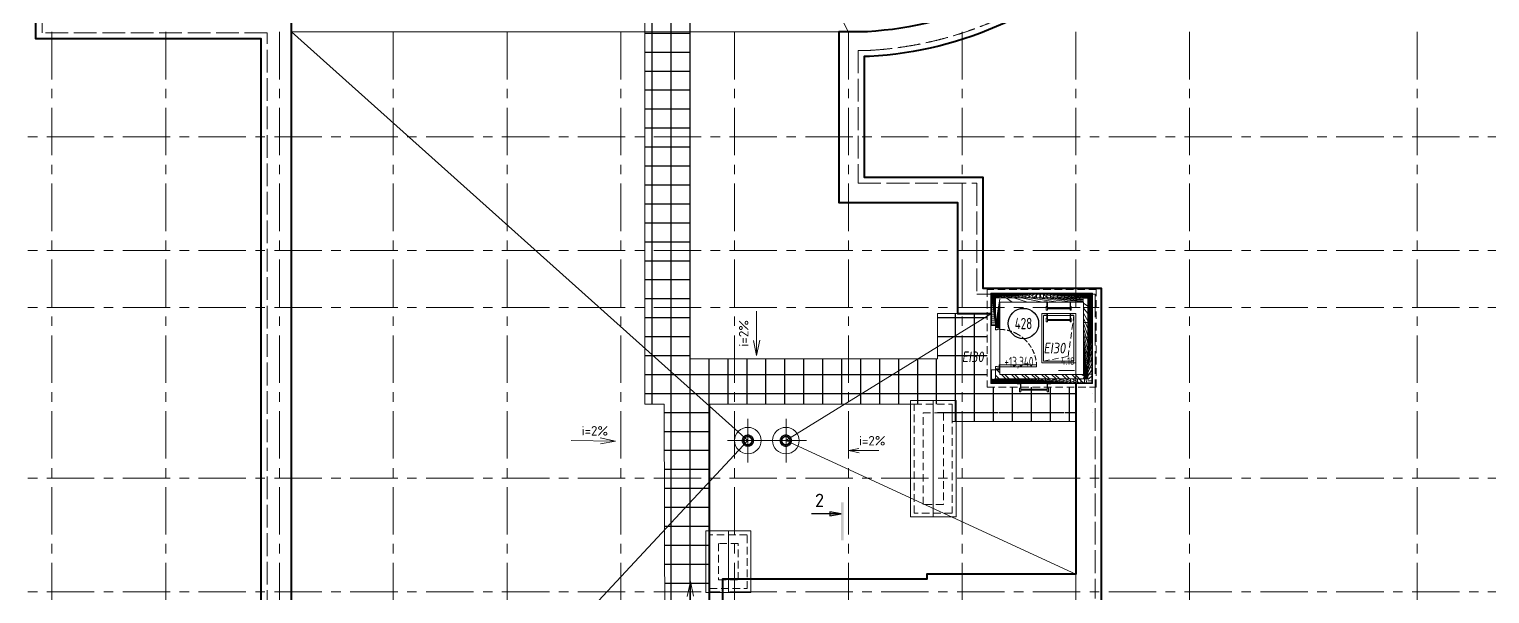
# Model space of a CAD drawing. Header units: millimetres. Extents: x -265044 to 366616, y 0 to 292181.
# Drawn here: x 187980 to 226495, y 91550 to 106435 of the extents above; entities that cross this region are included whole.
import ezdxf
from ezdxf import colors
from ezdxf.entities.mleader import LeaderData, LeaderLine
from ezdxf.enums import TextEntityAlignment as Align
from ezdxf.math import Vec2, Vec3

# ---------------------------------------------------------------- set-up
doc = ezdxf.new("R2010")
doc.units = ezdxf.units.MM
doc.header["$MEASUREMENT"] = 0
for name, pattern in [('ACAD_ISO02W100', [15, 12, -3]), ('CENTER', [2, 1.25, -0.25, 0.25, -0.25]), ('DASHED', [19.049999999999997, 12.7, -6.35]), ('HIDDEN', [6, 4, -2]), ('HIDDEN2', [4.762499999999999, 3.175, -1.5875]), ('ГОСТ 2.303 4', [7, 5, -2, 0])]:
    doc.linetypes.add(name, pattern=pattern)
doc.layers.get('0').update_dxf_attribs({"color": 250, "lineweight": 9})
doc.layers.get('Defpoints').update_dxf_attribs({"color": 6})
for name, color, linetype, lineweight in [('!!!_АР_отделка', 92, 'Continuous', 13), ('!!!_АР_перегородки блоки', 7, 'Continuous', 5), ('АР_Двери', 5, 'Continuous', 18), ('АР_Двери фасада', 1, 'Continuous', 15), ('АР_Маркер экспликации', 239, 'Continuous', 13), ('АР_Навесной фасад', 5, 'Continuous', 5), ('АР_Номер помещения', 1, 'Continuous', 25), ('АР_Оси', 193, 'Continuous', 9), ('АР_Отметки', 250, 'Continuous', 15), ('АР_Помещения_площадь', 19, 'Continuous', 9), ('АР_Разрезы', 175, 'Continuous', 9), ('АР_стены', 250, 'Continuous', 30), ('АР_тонкая линия', 250, 'Continuous', 0), ('перекр 0.3', 181, 'Continuous', 30), ('Подвал', 250, 'Continuous', 30), ('пунктир', 251, 'Continuous', 13), ('РАЗМЕРЫ ВНУТРЕННИЕ', 137, 'Continuous', 5), ('Специальное оборудование', 7, 'Continuous', 9)]:
    doc.layers.add(name, color=color, linetype=linetype, lineweight=lineweight)
doc.layers.add('АР_Кровля дорожки', color=6, linetype='Continuous')
doc.layers.add('Тонкая', color=7, linetype='Continuous')
doc.layers.add('АР_ПБ_Двери', color=7, linetype='Continuous', lineweight=15, true_color=0xdb0000)
doc.layers.get('Тонкая').off()
doc.styles.add('ISOCPEUR', font='isocpeur.ttf', dxfattribs={"width": 0.7})
doc.styles.add('METRO-STYLE', font='isocpeur.ttf', dxfattribs={"width": 0.9, "oblique": 15})
doc.styles.get("Standard").update_dxf_attribs({"font": 'isocpeur.ttf'})
doc.styles.add('Архитект', font='isocpeur.ttf', dxfattribs={"width": 0.8, "oblique": 8})
pattern_1 = [(315, (-935982539.0701916, 8363482173.182459), (132.5825214724777, 132.5825214724777), []), (315, (-935982539.0701916, 8363482084.794111), (132.5825214724777, 132.5825214724777), [])]
pattern_2 = [(315, (0, 0), (132.5825214724777, 132.5825214724777), []), (315, (-1.623667602716984e-14, -88.38834750000001), (132.5825214724777, 132.5825214724777), [])]
pattern_3 = [(315, (-935982539.0701916, 8363482173.182459), (53.03300858899107, 53.03300858899106), []), (44.99999999999999, (-935982539.0701916, 8363482173.182459), (-53.03300858899105, 53.03300858899107), [])]
pattern_4 = [(315, (-935983049.0701916, 8363482173.182459), (53.03300858899107, 53.03300858899106), []), (44.99999999999999, (-935983049.0701916, 8363482173.182459), (-53.03300858899105, 53.03300858899107), [])]
pattern_5 = [(90, (675908.4347509111, 142332.1885270583), (-500.0000000000001, 0), []), (180, (675908.4347509111, 142332.1885270583), (-2.842170943040401e-14, -500), [])]

# ---------------------------------------------------------------- blocks, each defined once
blk = doc.blocks.new('A$C60573c2e')
at = {"layer": 'АР_Разрезы', "ltscale": 100}
h = blk.add_hatch(color=8, dxfattribs=at)
h.dxf.hatch_style = 1
h.paths.add_polyline_path([(20809.51469834521, -37642.26813281304), (20879.51469834521, -37642.26813281304), (20879.51469834521, -36642.26813281304), (20809.51469834521, -36642.26813281304)])
h.paths.add_polyline_path([(20509.06456565682, -36992.54615576169), (20809.51469834521, -36942.26813281304), (20509.06456565682, -36942.26813281304)])
h.paths.add_polyline_path([(20509.06456565682, -36942.26813281304), (20809.51469834521, -36942.26813281304), (20509.06456565682, -36891.99010986439)])
at = {"layer": 'АР_Разрезы', "color": 8, "lineweight": 25, "ltscale": 100}
for p, q in [((20809.51469834521, -36942.26813281304), (20509.06456565682, -36891.99010986439)), ((20509.06456565682, -36891.99010986439), (20509.06456565682, -36992.54615576169)), ((20509.06456565682, -36992.54615576169), (20809.51469834521, -36942.26813281304))]:
    blk.add_line(p, q, dxfattribs=at)
at = {"layer": 'АР_Разрезы', "color": 8, "lineweight": 25, "ltscale": 100, "elevation": -1.5e-10}
blk.add_lwpolyline([(20809.51469834521, -36942.26813281304), (20025.76469834521, -36942.26813281304)], dxfattribs=at)
at = {"layer": 'АР_Разрезы', "color": 8, "lineweight": 25, "ltscale": 100, "insert": (20359.51469834521, -36412.6741586139), "char_height": 350, "width": 583.3333333333333, "attachment_point": 3, "style": 'METRO-STYLE'}
blk.add_mtext('{\\Q0;\\W1;2}', dxfattribs=at)
blk = doc.blocks.new('_DotSmall')
at = {"color": 8, "linetype": 'ByBlock', "const_width": 0.5}
blk.add_lwpolyline([(-0.0625, 0, 1), (0.0625, 0, 1)], format="xyb", close=True, dxfattribs=at)
blk = doc.blocks.new('дверь металл1_преобразован_в_статический_25')
at = {"color": 8}
for points in [[(0, 0), (20, -2.906988696383495e-15), (20.00000000000001, 69.99999999999727), (1.017446043734183e-14, 69.99999999999727)], [(60, -8.720966089150483e-15), (20, -2.906988696383495e-15), (20.00000000000001, 69.99999999999727), (70, 69.99999999999727), (70.00000000000003, 39.99999999999999), (60.00000000000001, 39.99999999999089)], [(59.99999999999358, -779.9999999999909), (60, 9.086226051640133e-12), (99.9999999999909, 9.080412074247366e-12), (99.99999999998815, -779.9999999999909)], [(840, -2.877703828499986e-12), (880, -2.883517805892753e-12), (880, 69.99999999999442), (830, 69.9999999999944), (830, 39.99999999999712), (840, 39.99999999998802)], [(900, -2.886424794589137e-12), (880, -2.883517805892753e-12), (880, 69.99999999999442), (900, 69.99999999999439)]]:
    blk.add_lwpolyline(points, close=True, dxfattribs=at)
at = {"color": 8, "linetype": 'ГОСТ 2.303 4', "ltscale": 20}
for centre, start, end in [((59.99999999996495, 1.432045261082039e-11), 330.0000000000001, 1.057255354117103e-12), ((59.99999999998931, 4.447217112182948e-11), 270.0000000000007, 315), ((59.99999999996845, 4.042872454068628e-11), 314.9999999999994, 329.9999999999988)]:
    blk.add_arc(centre, 780.0000000000351, start, end, dxfattribs=at)
blk = doc.blocks.new('LADDER_12760 - LADDER_12760-5164013-3_1 этаж')
at = {"layer": 'Специальное оборудование', "color": 8}
for p, q in [((25.00000000001089, 95.00000000009393), (-50.00000000000482, 95.00000000009395)), ((-50.00000000000482, 95.00000000009395), (-50.00000000000483, 88.00000000009472)), ((-50.00000000000484, 88.00000000009472), (17.99999999999474, 88.00000000009472)), ((-2.099747042905164e-11, 1.904017958923043e-13), (24.99999999995375, 1.904017958923043e-13)), ((-2.099747042905164e-11, -76.19999999999982), (-2.099747042905164e-11, 1.861177878481613e-13)), ((17.99999999999475, 88.00000000009472), (17.99999999999473, 1.184385922670117e-13)), ((25.00000000001073, 5.075939668586216e-14), (25.00000000001089, 95.00000000009393)), ((24.99999999995375, 1.861177878481613e-13), (24.99999999995375, -76.19999999999982)), ((575.0000000000002, 95.00000000009253), (575.0000000000007, -3.383959779057477e-13)), ((650.000000000001, 95.00000000009253), (575.0000000000002, 95.00000000009253)), ((574.9999999998712, 1.904017958923096e-13), (599.9999999998744, 1.904017958923096e-13)), ((574.9999999998712, -76.19999999999982), (574.9999999998712, 1.861177878481613e-13)), ((582.0000000000011, -4.39914771277472e-13), (582.0000000000011, 88.00000000009248)), ((582.0000000000011, 88.00000000009248), (650.000000000001, 88.00000000009248)), ((599.9999999998744, 1.861177878481613e-13), (599.9999999998744, -76.19999999999982)), ((650.000000000001, 88.00000000009248), (650.000000000001, 95.00000000009253)), ((24.99999999995375, -76.19999999999982), (-2.099747042905164e-11, -76.19999999999982)), ((24.9999999999913, -25.39999999999994), (575.0000000000036, -25.39999999999994)), ((575.0000000000036, -45.39999999999994), (24.99999999999127, -45.39999999999994)), ((599.9999999998744, -76.19999999999982), (574.9999999998712, -76.19999999999982))]:
    blk.add_line(p, q, dxfattribs=at)
blk = doc.blocks.new('A$C9b338701')
at = {"layer": 'Специальное оборудование', "color": 8}
for p, q in [((-95.28750000015134, 208.6161000001157), (-95.28750000015134, 217.5096000001067)), ((-95.28750000015134, 217.5096000001067), (-1.164153218269348e-10, 217.5096000001067)), ((-8.893500000122003, 208.6161000001157), (-95.28750000015134, 208.6161000001157)), ((0, 96.81209999999555), (-31.76249999995343, 96.81209999999555)), ((-31.76249999995343, 96.81209999999555), (-31.76249999995343, 0)), ((-31.76249999995343, 0), (0, 0)), ((-8.893500000122003, 96.81209999999555), (-8.893500000122003, 208.6161000001157)), ((-1.164153218269348e-10, 217.5096000001067), (-1.164153218269348e-10, 96.81209999999555)), ((0, 0), (0, 96.81209999999555)), ((598.7749999998487, 64.54140000000189), (-1.164153218269348e-10, 64.54140000000189)), ((-1.164153218269348e-10, 39.13139999999839), (598.7749999998487, 39.13139999999839)), ((598.7749999998487, 217.5096000001213), (694.0624999998836, 217.5096000001213)), ((598.7749999998487, 96.81209999999555), (598.7749999998487, 217.5096000001213)), ((630.5374999998603, 96.81209999999555), (598.7749999999069, 96.81209999999555)), ((598.7749999999069, 96.81209999999555), (598.7749999999069, 0)), ((598.7749999999069, 0), (630.5374999998603, 0)), ((694.0624999998836, 208.6161000001157), (607.6684999998542, 208.6161000001157)), ((607.6684999998542, 208.6161000001157), (607.6684999998542, 96.81209999999555)), ((630.5374999998603, 0), (630.5374999998603, 96.81209999999555)), ((694.0624999998836, 217.5096000001213), (694.0624999998836, 208.6161000001157))]:
    blk.add_line(p, q, dxfattribs=at)
blk = doc.blocks.new('*U1250')
at = {"layer": 'АР_Номер помещения', "color": 8}
blk.add_circle((-17087.57310949767, 1722.620463973196), 400, dxfattribs=at)
at = {"layer": 'АР_Помещения_площадь', "color": 8}
blk.add_line((-15745.66964569496, 486.8601316737368), (-16168.01800207645, 486.8601316737368), dxfattribs=at)
at = {"color": 8, "style": 'ISOCPEUR', "width": 0.7, "flags": 1}
blk.add_attdef('КАТЕГОРИЯ', (-499.1655280450395, -2092.186355050572), '', height=250, dxfattribs=at)
at = {"layer": 'АР_Номер помещения', "color": 8, "style": 'ISOCPEUR', "width": 0.7}
blk.add_attdef('НОМЕР_ПОМЕЩЕНИЯ', text='', height=300, dxfattribs=at).set_placement((-17087.57310950058, 1722.620463973196), align=Align.MIDDLE_CENTER)
at = {"layer": 'АР_Помещения_площадь', "color": 8, "lineweight": 30, "width": 0.7, "flags": 104}
blk.add_attdef('ИМЯ_ПОМЕЩЕНИЯ', text='', height=100, dxfattribs=at).set_placement((157.6277002443094, 1217.141369806137), align=Align.MIDDLE_CENTER)
at = {"layer": 'АР_Помещения_площадь', "color": 8, "style": 'ISOCPEUR', "width": 0.7}
blk.add_attdef('ПЛОЩАДЬ_ПОМЕЩЕНИЯ', text='', height=200, dxfattribs=at).set_placement((-15740.78348772177, 733.3656616410863), align=Align.MIDDLE_RIGHT)
blk = doc.blocks.new('A$C6f2de472')
at = {"layer": 'АР_тонкая линия', "color": 8, "ltscale": 100}
for p, q in [((54.57592772785574, -68.52589298801445), (54.57592772785574, -734.3112859727285)), ((54.57592772785574, -734.3112859727285), (9.624901639340763, -509.7124210055539)), ((9.624901639340763, -509.7124210055539), (54.57592772785574, -734.3112859727285)), ((54.57592772785574, -734.3112859727285), (103.6099336369945, -505.6287240333957))]:
    blk.add_line(p, q, dxfattribs=at)
blk = doc.blocks.new('A$C357e6c43')
at = {"layer": 'перекр 0.3', "color": 8, "lineweight": 18, "flags": 128}
for points in [[(-152.1267350446433, 9.122306980396388), (-132.0912406070856, 9.122306980396388), (-112.0431549438508, 9.122306980396388)], [(-108.0011237286963, 31.18721417125198), (-127.0242874496616, 37.36821474885801), (-146.0454781263834, 43.54857424553484)], [(-141.9117846505251, 55.55902606487507), (-122.858092879178, 49.36810632242123), (-103.7927820661571, 43.17341132444562)], [(-93.29816158139147, 62.70835749691469), (-109.4818746130913, 74.46651327551808), (-125.663533924846, 86.22317693920922)], [(-118.0473051376175, 96.38772613642504), (-101.8421314286534, 84.61397826319444), (-85.62792629515752, 72.83366867597215)], [(-69.83589882659726, 88.08991025932482), (-81.5961547140032, 104.2765138427203), (-93.35443870560266, 120.4604033445939)], [(-83.00003154249862, 127.815315060172), (-71.22933750459924, 111.6143445950293), (-59.4529897297034, 95.40559242846211)], [(-39.92075285292231, 105.0867191707948), (-46.10509601328522, 124.1201703034458), (-52.28803434339352, 143.1492978134775)], [(-40.18753608129919, 147.0058568347304), (-34.00116822589189, 127.9661743314646), (-27.81237822596449, 108.9190372333978)], [(-6.349999999860302, 112.2344089592807), (-6.349999999860302, 132.254069753486), (-6.349999999860302, 152.267650865193)], [(6.350000000093132, 152.267650865193), (6.350000000093132, 132.254069753486), (6.350000000093132, 112.2344089592807)], [(27.81237822608091, 108.9190372333978), (34.00116822612472, 127.9661743314646), (40.1875360814156, 147.0058568347304)], [(52.28803434362635, 143.1492978135066), (46.10509601340163, 124.1201703034458), (39.92075285315514, 105.0867191707948)], [(59.45298972981982, 95.40559242849122), (71.22933750471566, 111.6143445950584), (83.00003154261503, 127.8153150602011)], [(93.35443870583549, 120.4604033445939), (81.59615471411962, 104.2765138427203), (69.83589882683009, 88.08991025932482)], [(85.62792629539035, 72.83366867597215), (101.8421314288862, 84.61397826322354), (118.0473051376175, 96.38772613642504)], [(125.6635339250788, 86.22317693920922), (109.4818746133242, 74.46651327554719), (93.29816158150788, 62.70835749691469)], [(103.7927820662735, 43.17341132444562), (122.8580928794108, 49.36810632242123), (141.9117846507579, 55.55902606487507)], [(146.0454781264998, 43.54857424553484), (127.0242874498945, 37.36821474885801), (108.0011237288127, 31.18721417125198)], [(112.0431549439672, 9.122306980396388), (132.0912406072021, 9.122306980396388), (152.1267350447597, 9.122306980396388)], [(-112.3569542444311, -3.57769301958615), (-132.3584398309467, -3.57769301958615), (-152.3579998314381, -3.57769301958615)], [(-147.4658216370735, -38.46545786672505), (-128.4121298657265, -32.27453812430031), (-109.3468190525891, -26.0798431263247)], [(-105.7061290580314, -38.25048148701899), (-124.7292927789968, -44.43148206462502), (-143.7504834557185, -50.61184156130184)], [(-128.1487984606065, -82.48421335688909), (-111.9436247516423, -70.71046548365848), (-95.7294196181465, -58.93015589643619)], [(-88.46990949613973, -69.3538763744873), (-104.6536225278396, -81.1120321531198), (-120.8352818395942, -92.86869581678184)], [(-95.91116798995063, -118.4348253462231), (-84.14047395205125, -102.2338548810803), (-72.36412617715541, -86.0251027145132)], [(-62.1980036169989, -93.63916595358751), (-73.95825950428843, -109.825769536983), (-85.71654349588789, -126.0096590388566)], [(-53.89547499618493, -142.5518774865195), (-47.70910714077763, -123.5121949832537), (-41.52031714073382, -104.465057885187)], [(-29.47185625392012, -108.48177147971), (-35.65619941428304, -127.515222612361), (-41.83913774439134, -146.5443501224217)], [(-6.349999999860302, -152.2676508651639), (-6.349999999860302, -132.254069753486), (-6.349999999860302, -112.2344089592516)], [(6.350000000093132, -112.2344089592516), (6.350000000093132, -132.254069753486), (6.350000000093132, -152.2676508651639)], [(41.83913774450775, -146.5443501224217), (35.65619941439945, -127.5152226123901), (29.47185625415295, -108.48177147971)], [(41.52031714096665, -104.465057885187), (47.70910714101046, -123.5121949832828), (53.89547499618493, -142.5518774865195)], [(85.71654349612072, -126.0096590388857), (73.95825950452127, -109.8257695370121), (62.19800361711532, -93.63916595361661)], [(72.36412617727183, -86.0251027145423), (84.14047395216767, -102.2338548811094), (95.91116799006704, -118.4348253462522)], [(120.8352818398271, -92.86869581681094), (104.6536225280724, -81.1120321531198), (88.46990949625615, -69.3538763745164)], [(95.72941961837932, -58.93015589643619), (111.9436247518752, -70.71046548368759), (128.1487984606065, -82.48421335688909)], [(143.7504834558349, -50.61184156130184), (124.7292927792296, -44.43148206465412), (105.7061290581478, -38.25048148701899)], [(109.3468190527055, -26.0798431263247), (128.4121298658429, -32.27453812430031), (147.4658216371899, -38.46545786675415)], [(152.3579998316709, -3.57769301958615), (132.3584398310632, -3.57769301958615), (112.3569542445475, -3.57769301958615)]]:
    blk.add_lwpolyline(points, dxfattribs=at)
at = {"layer": 'перекр 0.3', "color": 8, "lineweight": 18}
for radius, start, end in [(350.0000000000003, 0, 180), (350.0000000000003, 180, 0), (152.4, 163.3962075116569, 176.5683575503826), (152.3999999999999, 145.5442994122952, 158.6194600016077), (152.3999999999999, 127.7749788797527, 140.7677499956926), (112.4139006281505, 175.3453706254388, 180), (112.4139006281506, 180, 181.8238076443281), (112.4139006281506, 157.4147534876763, 163.8930014675736), (101.6, 0, 180), (101.6, 180, 0), (112.4139006281506, 139.6160726119874, 146.093825764659), (152.3999999999999, 110.0656934129666, 122.9986742833611), (112.4139006281506, 121.929527454025, 128.4066691217365), (152.3999999999999, 92.38801546105358, 105.2895868486009), (112.4139006281506, 104.3243310584388, 110.8009781642061), (112.4139006281505, 86.76177088388584, 93.23822911611414), (152.4, 74.7104131513991, 87.6119845389464), (112.4139006281505, 69.19902183579393, 75.67566894156126), (152.4000000000001, 57.00132571663893, 69.93430658703339), (112.4139006281505, 51.59333087826353, 58.07047254597494), (112.4139006281504, 33.90617423534096, 40.38392738801258), (152.4000000000001, 39.23225000430735, 52.22502112024731), (112.4139006281505, 16.10699853242636, 22.58524651232374), (112.4139006281506, 0, 4.654629374561144), (112.4139006281505, 358.1761923556719, 0), (152.4000000000001, 21.38053999839231, 34.45570058770478), (152.4, 3.431642449617404, 16.60379248834308), (152.4, 181.3451807311476, 194.6194600015075), (152.4000000000001, 199.396207509929, 212.7677499926932), (152.4000000000001, 217.5442994125053, 230.9986742800163), (112.4139006281505, 193.4147534860805, 199.8930014676895), (112.4139006281505, 211.6160726099912, 218.0938257673393), (152.4, 235.7749788794526, 249.2895868508693), (112.4139006281504, 229.9295274487667, 236.4066691244509), (152.4, 254.0656934141651, 267.6119845389464), (112.4139006281505, 248.3243310609251, 254.8009781660473), (112.4139006281505, 266.7617708838858, 273.2382291161142), (152.3999999999999, 272.3880154610536, 285.9343065858349), (112.4139006281506, 285.1990218339527, 291.675668939075), (152.3999999999999, 290.7104131491307, 304.2250211205474), (112.4139006281506, 303.593330875549, 310.0704725512333), (112.4139006281506, 321.9061742326607, 328.3839273900087), (152.3999999999999, 309.0013257199837, 322.4557005874947), (112.4139006281506, 340.1069985323104, 346.5852465139195), (152.3999999999999, 327.2322500073068, 340.6037924884981), (152.4, 345.3805399984926, 358.6548192688523)]:
    blk.add_arc((0, 0), radius, start, end, dxfattribs=at)
blk = doc.blocks.new('A$C8cebf7a6')
at = {"layer": 'АР_тонкая линия', "color": 8, "ltscale": 500}
for p in [(25453.13294426596, 25918.89753324992), (26453.13294426596, 25918.89753324992), (-4351.558847826207, 22763.73323232881), (-5359.200940612471, 22754.91619303013), (-1000.618846716243, 0.5771066296729259), (0, 0)]:
    blk.add_blockref('A$C357e6c43', p, dxfattribs=at)
blk = doc.blocks.new('A$C8068bb3d')
at = {"layer": 'АР_Оси', "color": 8, "linetype": 'CENTER', "ltscale": 1000}
for p, q in [((0, -576.2685187675525), (0, 576.2685187675525)), ((537.0023309569806, 0), (-537.0023309569806, 0))]:
    blk.add_line(p, q, dxfattribs=at)

msp = doc.modelspace()

# ---------------------------------------------------------------- hatches: boundary and pattern name
at = {"layer": '!!!_АР_отделка'}
h = msp.add_hatch(dxfattribs=at)
h.set_pattern_fill('ANSI37', color=8, scale=600, angle=270)
h.set_pattern_definition(pattern_3)
h.paths.add_polyline_path([(213359.221939284, 99455.68245835633), (215899.2976915423, 99455.68245835633), (215899.2976915423, 99355.68245835633), (213359.221939284, 99355.68245835633)])
h = msp.add_hatch(dxfattribs=at)
h.set_pattern_fill('ANSI37', color=8, scale=600, angle=270)
h.set_pattern_definition(pattern_3)
h.paths.add_polyline_path([(215999.2976915423, 97115.68245835633), (215999.2976915423, 99455.68245835633), (215899.2976915423, 99455.68245835633), (215899.2976915423, 97115.68245835633)])
h = msp.add_hatch(dxfattribs=at)
h.set_pattern_fill('ANSI37', color=8, scale=600, angle=270)
h.set_pattern_definition(pattern_4)
h.paths.add_polyline_path([(213459.297689635, 99355.67944283814), (213459.297689635, 98622.68245835633), (213359.297689635, 98622.68245835633), (213359.297689635, 99355.67944283814)])
h = msp.add_hatch(dxfattribs=at)
h.set_pattern_fill('ANSI37', color=8, scale=600, angle=270)
h.set_pattern_definition(pattern_4)
h.paths.add_polyline_path([(213459.297689635, 97215.68547387452), (213459.6037314582, 97455.68245835639), (213359.6037314582, 97455.68245835639), (213359.297689635, 97215.68547387452)])
h = msp.add_hatch(dxfattribs=at)
h.set_pattern_fill('ANSI32', color=8, scale=500, angle=270, style=0)
h.set_pattern_definition(pattern_2)
h.paths.add_polyline_path([(213459.297689635, 97215.68547387452), (213579.297689635, 97215.68547387452), (213579.297689635, 97455.68245835639), (213459.297689635, 97455.68245835639)])
h = msp.add_hatch(dxfattribs=at)
h.set_pattern_fill('ANSI37', color=8, scale=600, angle=270)
h.set_pattern_definition(pattern_3)
h.paths.add_polyline_path([(213359.221939284, 97115.68245835633), (215899.2976915423, 97115.68245835633), (215899.2976915423, 97215.68245835633), (213359.221939284, 97215.68245835633)])
h = msp.add_hatch(dxfattribs=at)
h.set_pattern_fill('ANSI32', color=8, scale=500, angle=270, style=0)
h.set_pattern_definition(pattern_2)
h.paths.add_polyline_path([(215779.2976915423, 97335.68245835633), (213577.8281367981, 97335.68245835633), (213577.8281367981, 97215.68245835633), (215779.2976915423, 97215.68245835633)])
at = {"layer": '!!!_АР_перегородки блоки', "lineweight": 5}
h = msp.add_hatch(dxfattribs=at)
h.set_pattern_fill('ANSI32', color=8, scale=500, angle=270, style=0)
h.set_pattern_definition([(315, (-935983049.0701916, 8363482173.182459), (132.5825214724777, 132.5825214724777), []), (315, (-935983049.0701916, 8363482084.794111), (132.5825214724777, 132.5825214724777), [])])
h.paths.add_polyline_path([(213459.2976972644, 98622.68245835633), (213459.2976972644, 99355.68245835633), (213579.2976972644, 99355.68245835633), (213579.2976972644, 98622.68245835633)])
h = msp.add_hatch(dxfattribs=at)
h.set_pattern_fill('ANSI32', color=8, scale=500, angle=270, style=0)
h.set_pattern_definition(pattern_1)
h.paths.add_polyline_path([(213577.0557873222, 99235.68245835633), (213577.0557873222, 99355.68245835633), (215779.2976915423, 99355.68245835633), (215779.2976915423, 99235.68245835633)])
h = msp.add_hatch(dxfattribs=at)
h.set_pattern_fill('ANSI32', color=8, scale=500, angle=270, style=0)
h.set_pattern_definition(pattern_1)
edge = h.paths.add_edge_path()
edge.add_line((215899.2976915423, 99355.68245835633), (215899.2976915423, 97215.68245931))
edge.add_line((215779.2976915423, 99355.68245835633), (215899.2976915423, 99355.68245835633))
edge.add_line((215779.2976915423, 97215.68245835633), (215779.2976915423, 99355.68245740265))
edge.add_line((215899.2976915423, 97215.68245835633), (215779.2976915423, 97215.68245835633))
at = {"layer": 'АР_Кровля дорожки', "ltscale": 120}
h = msp.add_hatch(dxfattribs=at)
h.set_pattern_fill('ANSI37', color=8, scale=4000, angle=45, double=1)
h.set_pattern_definition(pattern_5)
h.paths.add_polyline_path([(205410.7447275128, 96549.99259815384), (204213.0622691606, 96550.30607443851), (204213.0622691606, 119169.2513038156), (205410.7447275129, 119168.9378275309)])
h = msp.add_hatch(dxfattribs=at)
h.set_pattern_fill('ANSI37', color=8, scale=4000, angle=45, double=1)
h.set_pattern_definition(pattern_5)
h.paths.add_polyline_path([(215579.4615973417, 96095.7308863998), (215579.1337285225, 96995.5726055617), (215296.4616452067, 96995.5726055617), (215296.4616452067, 96095.7308863998), (216017.7835625715, 96095.7308863998), (216019.4380886166, 97095.73088830715), (216019.2976915423, 99235.68245835253), (215296.3212481324, 99235.68245835253), (215296.4616452067, 99235.68245835253), (216019.1337571327, 99235.68245835253), (216019.4616259519, 96095.7308863998)])
h.paths.add_polyline_path([(215296.4616452067, 96995.5726055617), (213555.383509143, 96995.5726055617), (213555.7113780815, 96095.7308863998), (211926.9451464174, 96095.7308863998), (211926.6916035191, 98948), (215296.5359712469, 98948), (215296.321271527, 98948), (213239.0529783253, 98948), (213239.1393225972, 96995.5726055617), (213547.6051190376, 96995.5726055617), (213529.0679225886, 96095.7308863998), (215263.2447275129, 96095.7308863998)])
h = msp.add_hatch(dxfattribs=at)
h.set_pattern_fill('ANSI37', color=8, scale=4000, angle=45, double=1)
h.set_pattern_definition(pattern_5)
h.paths.add_polyline_path([(205410.5879893706, 96548.88392770203), (205410.9014656552, 97746.56638605433), (211950.3763513117, 97746.56638605427), (211950.062875027, 96548.88392770203)])
h = msp.add_hatch(dxfattribs=at)
h.set_pattern_fill('ANSI37', color=8, scale=4000, angle=45, double=1)
h.set_pattern_definition(pattern_5)
h.paths.add_polyline_path([(205927.2869379875, 90482.28520070449), (204737.6853805769, 90482.53522795664), (204726.8100920831, 96549.28890600712), (205924.4946929991, 96548.47894939689)])

# ---------------------------------------------------------------- linework, layer by layer
at = {"layer": '!!!_АР_отделка', "color": 8}
for points in [[(213339.221939284, 97455.68245835639), (213339.221939284, 97095.87013573975), (216019.2976915423, 97095.68245835633), (216019.2976915423, 99475.68245835633), (213339.221939284, 99475.4947809729), (213339.221939284, 98622.68245835633), (213459.2976972644, 98622.68245835633)], [(213359.221939284, 97455.68245835639), (213359.221939284, 97115.68245835633), (215999.2976915423, 97115.68245835633), (215999.2976915423, 99455.68245835633), (213359.221939284, 99455.68245835633), (213359.221939284, 98622.68245835633)], [(213459.2976972644, 98622.68245835633), (213459.2976972644, 99355.68245835633), (215899.2976915423, 99355.68245835633), (215899.2976915423, 97215.68245835633), (213459.297689635, 97215.68547387452), (213459.297689635, 97455.68245835639)], [(213459.297689635, 97455.68245835639), (213579.297689635, 97455.68245835639), (213579.297689635, 97335.68245835633), (215779.2976915423, 97335.68245835633), (215779.2976915423, 99235.68245835633), (213579.2976972644, 99235.68245835633), (213579.2976972644, 98622.68245835633), (213459.2976972644, 98622.68245835633)], [(213459.297689635, 97455.68245835639), (213339.221939284, 97455.68245835639)]]:
    msp.add_lwpolyline(points, dxfattribs=at)
at = {"layer": 'АР_Двери', "color": 8, "ltscale": 75}
for points in [[(215579.2976629321, 97635.68245835633), (215579.2976629321, 98935.68245835633), (214679.2976629321, 98935.68245835633), (214679.2976629321, 97635.68245835633)], [(215529.2976629321, 97685.68245835633), (215529.2976629321, 98885.68245835633), (214729.2976629321, 98885.68245835633), (214729.2976629321, 97685.68245835633)], [(215529.2976629321, 97685.68245835633), (215529.2976629321, 98885.68245835633), (214729.2976629321, 98885.68245835633), (214729.2976629321, 97685.68245835633)]]:
    msp.add_lwpolyline(points, close=True, dxfattribs=at)
at = {"layer": 'АР_Двери фасада', "color": 8, "linetype": 'HIDDEN2', "lineweight": 15, "ltscale": 50}
msp.add_lwpolyline([(214729.2976629321, 97685.68245835633), (215375.745084006, 97808.68136353821), (215529.2976629321, 98885.68245835633)], dxfattribs=at)
at = {"layer": 'АР_Навесной фасад', "color": 8, "lineweight": 40, "ltscale": 100}
for points in [[(194099.1764935597, 81885.68245834493), (194099.1764935597, 106180.6824583525), (188159.2976629319, 106180.6824583522), (188159.297662931, 119020.6824583525), (191669.0748086269, 119020.6824583527), (191669.0748086269, 119160.6824583526, -0.2153268967085074), (194267.9607677733, 124915.6227419945, -0.1503938414941028), (200019.2976629318, 127510.9053126575), (200159.2976629318, 127510.9053126575), (200159.2976629318, 131020.6824583526)], [(210514.297662932, 127350.6824583524), (218829.2976629321, 127350.6824583523), (218829.2976629321, 130860.6931032051), (225829.5747516663, 130860.6718134995), (225829.0205741979, 127350.5193614235), (251839.291336361, 127350.5406511167), (251839.2976629321, 118850.6824583525), (248329.2976629321, 118850.6824583525), (248329.2976629321, 115850.682458354), (218814.2976629322, 115850.6824583525), (218814.2976629322, 114910.6824583525, -0.1713588119262615), (216282.8588345423, 109248.2387112, -0.1904546233486775), (210087.5296766416, 106369.3739539183), (209329.1764935603, 106369.3739539183), (209329.1764935595, 101865.6824583516), (212459.1764935402, 101865.6824583534), (212459.1764935791, 98935.68245835433), (213339.221939284, 98935.68245835433)], [(215580.2167399635, 97095.71320583204), (215579.297662932, 92065.68245835253), (211649.1764935597, 92065.68245835253), (211649.1764935597, 91935.68138449261), (206259.1701451059, 91935.674149347), (206259.1811309354, 83485.68559996318), (202013.7364520221, 83485.68095693109), (201477.2719888532, 83485.6803273118), (200459.2985688957, 83485.67915851556), (200459.2979649198, 82685.68245835847), (194899.1764935597, 82685.68245834665), (194899.1764935597, 106850.6824583528), (188829.2976629323, 106850.6824583524), (188829.2976629316, 118350.6824583525), (192396.5353404405, 118350.6824583526), (192396.3428414403, 119165.7047156411, -0.2171189779390038), (194788.9267451151, 124405.1252073728, -0.1455457966776048), (200018.6459130412, 126784.0039217174), (200829.2976629318, 126784.0039217174), (200829.2976629318, 130350.6824583524), (209329.2976629318, 130350.6824583526), (209329.2976629318, 127700.6824583525)], [(252509.2976629367, 118180.6824583463), (248999.2976629322, 118180.6824583463), (248999.2976629321, 115050.682458354), (219458.6568958947, 115050.6824583525), (219458.6568958947, 114910.6824583525, -0.1768280985894461), (216688.6588780549, 108709.3391170162, -0.1882125360542776), (210139.1764935597, 105715.9435017979), (209999.1764935597, 105715.9435017979), (209999.1764935597, 102535.6824583525), (213129.1764935597, 102535.6824583525), (213129.1764935985, 99605.68245835259), (216249.3326073724, 99605.68245835259), (216249.3326073723, 91265.68245835253)]]:
    msp.add_lwpolyline(points, format="xyb", dxfattribs=at)
at = {"layer": 'АР_Оси', "color": 8, "linetype": 'CENTER', "ltscale": 1000}
for p, q in [((188580.552935419, 134363.1513644527), (188580.552935419, 78630.8028007622)), ((191580.552935419, 134363.1513644527), (191580.552935419, 78630.8028007622)), ((194580.5529354189, 134363.1513644526), (194580.5529354189, 78630.8028007622)), ((197580.5529354189, 134363.1513644527), (197580.5529354189, 78630.8028007622)), ((200580.5529354189, 134363.1513644526), (200580.5529354189, 78630.8028007622)), ((203580.5529354189, 134363.1513644527), (203580.5529354189, 78630.8028007622)), ((206580.5529354189, 134363.1513644526), (206580.5529354189, 78630.8028007622)), ((209580.5529354189, 134363.1513644527), (209580.5529354189, 78630.8028007622)), ((212580.552935419, 134363.1513644526), (212580.552935419, 78630.8028007622)), ((215580.5529354191, 134363.1513644527), (215580.5529354191, 78630.8028007622)), ((218580.5529354193, 134363.1513644526), (218580.5529354193, 78630.8028007622)), ((224580.5529354194, 134363.1513644526), (224580.5529354194, 78630.8028007622)), ((182446.8590039454, 103600.6824583525), (265625.2610586645, 103600.6824583525)), ((182446.8590039454, 100600.6824583525), (265625.2610586645, 100600.6824583525)), ((182446.8590039454, 99100.68245835253), (265625.2610586645, 99100.68245835247)), ((182446.8590039454, 94600.68245835253), (265625.2610586645, 94600.68245835247)), ((182446.8590039454, 91600.68245835253), (265625.2610586645, 91600.68245835247))]:
    msp.add_line(p, q, dxfattribs=at)
at = {"layer": 'АР_стены', "color": 8, "linetype": 'DASHED', "lineweight": 15, "ltscale": 200}
msp.add_lwpolyline([(215529.2976629321, 97685.68245835633), (215529.2976629321, 98885.68245835633), (214729.2976629321, 98885.68245835633), (214729.2976629321, 97685.68245835633)], close=True, dxfattribs=at)
at = {"layer": 'АР_тонкая линия', "color": 8, "ltscale": 100}
for p, q in [((203570.5529354189, 118342.5929895257), (209579.2976629318, 106369.3739539183)), ((209329.1764935603, 106369.3739539183), (194899.1764935597, 106369.3739539183)), ((194899.1764935597, 106369.3739539183), (206931.4929365289, 95588.25390312524)), ((213359.221939284, 98935.68245835253), (207932.1117832451, 95587.67679649557)), ((211819.5905938121, 96648.88392770199), (211819.5905938121, 93576.65014900734)), ((206931.4929365289, 95588.25390312524), (194899.1764935597, 82685.68245834665)), ((206931.4929365289, 95588.25390312524), (207933.0472718814, 95588.25390312524)), ((207932.1117832451, 95587.67679649557), (215579.297662932, 92065.68245835253)), ((206416.8746668448, 93206.36406064774), (206417.3053555487, 91585.84002181907))]:
    msp.add_line(p, q, dxfattribs=at)
for points in [[(205410.7447275129, 119170.4324444663), (205410.7447275129, 97746.56638605434)], [(204726.8155454022, 96546.9442857965), (204726.8155454022, 96546.94428579656), (204213.0622691605, 96548.88392770205), (204213.0622691605, 107613.5487226954)], [(214679.2976629321, 98935.68245835685), (215579.2976629321, 98935.68245835633), (215579.2976629321, 97635.68245835633)], [(205410.7447275129, 97746.56638605433), (211935.4162482061, 97746.56638605433)], [(205924.4925028769, 96548.88392770199), (205924.3608635612, 90482.39528083669), (204740.6114550033, 90482.42514782447), (204726.8100445246, 96548.88392770205)], [(205924.4925028769, 96548.88392770197), (211319.848580252, 96548.88392770197)], [(207008.7447282546, 91585.99720940208), (207009.2976629317, 93206.36406064774), (205824.4516707579, 93206.36406064774), (205824.4516707579, 91585.68245835254), (207008.7447282546, 91585.99720940208)]]:
    msp.add_lwpolyline(points, dxfattribs=at)
at = {"layer": 'АР_тонкая линия', "color": 8, "lineweight": 5, "ltscale": 100}
msp.add_lwpolyline([(213579.297689635, 97455.68245835639), (213579.297689635, 98622.68245835633), (213339.221939284, 98622.68245835633), (213339.221939284, 97455.68245835639)], close=True, dxfattribs=at)
at = {"layer": 'АР_тонкая линия', "color": 8, "ltscale": 100}
msp.add_lwpolyline([(211219.848580252, 96648.88392770199), (212419.3326073723, 96648.88392770199), (212419.3326073723, 93576.65014900734), (211219.848580252, 93576.65014900734)], close=True, dxfattribs=at)
at = {"layer": 'перекр 0.3', "color": 8, "linetype": 'HIDDEN', "lineweight": 5, "ltscale": 50}
for points in [[(216119.3372947756, 96995.5726055655), (216119.258088309, 99575.54916901917), (213239.0601161305, 99575.54916901917), (213239.1393225972, 96995.5726055655)], [(211319.848580252, 96548.88392770199), (212319.3326073723, 96548.88392770199), (212319.3326073723, 93676.65014900734), (211319.848580252, 93676.65014900734)], [(211549.848580252, 96318.88392770199), (212089.3326073723, 96318.88392770199), (212089.3326073723, 93906.65014900734), (211549.848580252, 93906.65014900734)], [(206679.2976629317, 91915.68245835254), (206679.2976629317, 92876.36406064774), (206154.4516707579, 92876.36406064774), (206154.4516707579, 91915.68245835254)]]:
    msp.add_lwpolyline(points, close=True, dxfattribs=at)
msp.add_lwpolyline([(206909.2976629317, 91685.68245835254), (206909.2976629317, 93106.36406064774), (205924.4516707579, 93106.36406064774), (205924.4516707579, 91685.68245835254), (206909.2976629317, 91685.68245835254)], dxfattribs=at)
at = {"layer": 'пунктир', "color": 8, "linetype": 'ACAD_ISO02W100', "ltscale": 50}
for points in [[(194259.1764935597, 82045.68245834528), (194259.1764935597, 106340.6824583526), (188319.2976629319, 106340.6824583522), (188319.297662931, 118860.6824583525), (191829.0748086269, 118860.6824583527), (191829.0748086269, 119160.6824583526, -0.2153268967085065), (194373.7557407423, 124795.5918139197, -0.1501518204654801), (200029.376010914, 127350.9053126575), (200319.2976629318, 127350.9053126575), (200319.2976629318, 130860.6824583526), (209839.2976629318, 130860.6824583528), (209839.2976629318, 127860.6824583525), (218319.2976629321, 127860.6824583525), (218319.2976629321, 131370.6824583526), (226339.8205386202, 131370.6824583526), (226339.2726877229, 127860.6824583526), (252349.2976629367, 127860.6824583402)], [(252349.2976629367, 118340.6824583463), (248839.2976629322, 118340.6824583463), (248839.2976629321, 115210.682458354), (219298.6568958947, 115210.6824583525), (219298.6568958947, 114916.3115598817, -0.1766803487761208), (216573.8070880993, 108820.7351059207, -0.1880926574850118), (210134.6269706461, 105875.9435017979), (209839.1764935597, 105875.9435017979), (209839.1764935597, 102375.6824583525), (212969.1764935618, 102375.6824583525), (212969.1764936006, 99445.68245835259), (216089.3326073724, 99445.68245835259), (216089.3326073723, 91425.68245835253)]]:
    msp.add_lwpolyline(points, format="xyb", dxfattribs=at)
at = {"layer": 'РАЗМЕРЫ ВНУТРЕННИЕ', "color": 8}
for points in [[(212459.1764935789, 98935.6824583536), (211935.4162482061, 98935.68245834834), (211935.4162482061, 97746.56638605433)], [(212319.0376921162, 96548.88392770197), (212319.0376921162, 96095.45314962763), (215579.297662932, 96095.7308863998)]]:
    msp.add_lwpolyline(points, dxfattribs=at)

# ---------------------------------------------------------------- block references
at = {"layer": 'Defpoints', "color": 8, "lineweight": 30, "ltscale": 100}
for p in [(214827.6037314584, 99027.06635835621), (214827.6037314584, 98718.17285835622)]:
    msp.add_blockref('A$C9b338701', p, dxfattribs=at)
at = {"layer": 'АР_Двери', "color": 8, "ltscale": 75, "xscale": 1.2705, "yscale": 1.2705, "zscale": 1.2705, "rotation": 90.00000000000001}
msp.add_blockref('дверь металл1_преобразован_в_статический_25', (213553.756970468, 97455.68245835639), dxfattribs=at)
at = {"layer": 'АР_Маркер экспликации', "color": 8}
ref = msp.add_blockref('*U1250', (231286.1280317648, 96952.896547929), dxfattribs=at)
ref.add_attrib('НОМЕР_ПОМЕЩЕНИЯ', '428', dxfattribs={"layer": 'АР_Номер помещения', "color": 8, "height": 300, "style": 'ISOCPEUR', "width": 0.7}).set_placement((214198.5549222642, 98675.51701190221), align=Align.MIDDLE_CENTER)
ref.add_attrib('ПЛОЩАДЬ_ПОМЕЩЕНИЯ', '4.18', dxfattribs={"layer": 'АР_Помещения_площадь', "color": 8, "height": 200, "style": 'ISOCPEUR', "width": 0.7}).set_placement((215545.344544043, 97686.26220957008), align=Align.MIDDLE_RIGHT)
at = {"layer": 'АР_тонкая линия', "color": 8, "ltscale": 100, "xscale": 1.754367527776944, "yscale": 1.754367527776944, "zscale": 1.754367527776944}
msp.add_blockref('A$C6f2de472', (207061.9409938056, 99121.49548416852), dxfattribs=at)
at = {"layer": 'АР_тонкая линия', "color": 8, "ltscale": 100}
for p, xscale, yscale, zscale, rotation in [((202147.024598713, 95500.71729152958), 1.754367527776944, 1.754367527776944, 1.754367527776944, 88.90682465246924), ((210470.603105507, 95392.23833623715), 1.2, 1.2, 1.2, 270), ((205514.4829936966, 90589.2430274688), 1.754367527776944, 1.754367527776944, 1.754367527776944, 180)]:
    msp.add_blockref('A$C6f2de472', p, dxfattribs=dict(at, xscale=xscale, yscale=yscale, zscale=zscale, rotation=rotation))
at = {"layer": 'Подвал', "color": 8, "lineweight": 13, "ltscale": 500}
for name, p in [('A$C8cebf7a6', (207932.1117832451, 95587.67679649557)), ('A$C8068bb3d', (206931.4929365289, 95588.25390312524)), ('A$C8068bb3d', (207939.1350293151, 95588.25390312524))]:
    msp.add_blockref(name, p, dxfattribs=at)
at = {"layer": 'Специальное оборудование', "color": 8, "xscale": -1.2705, "yscale": 1.2705, "zscale": 1.2705}
msp.add_blockref('LADDER_12760 - LADDER_12760-5164013-3_1 этаж', (214858.8780228631, 96975.12930980053), dxfattribs=at)
at = {"layer": 'Тонкая', "color": 8, "ltscale": 100}
msp.add_blockref('A$C60573c2e', (188580.552935419, 130600.6824583525), dxfattribs=at)

# ---------------------------------------------------------------- texts
at = {"layer": 'АР_ПБ_Двери', "color": 8, "lineweight": 35, "char_height": 280, "width": 1520.109434434189, "attachment_point": 5, "style": 'Архитект'}
for insert in [(212863.4436739383, 97797.24369840296), (215016.7423801143, 98028.15673779712, -3.923503224606709)]:
    msp.add_mtext('{\\W0.85;EI30}', dxfattribs=dict(at, insert=insert))
at = {"layer": 'АР_тонкая линия', "color": 8, "ltscale": 100, "insert": (206694.96239722, 98065.53105613618), "char_height": 250.0000000000001, "width": 682.5000000000002, "attachment_point": 1, "rotation": 90}
msp.add_mtext('i=2%', dxfattribs=at)
at = {"layer": 'АР_тонкая линия', "color": 8, "ltscale": 100, "char_height": 250.0000000000001, "width": 682.5000000000002, "attachment_point": 1}
for insert in [(202543.5228276233, 95970.8344686504), (209858.3357485081, 95709.8284526181)]:
    msp.add_mtext('i=2%', dxfattribs=dict(at, insert=insert))

# ---------------------------------------------------------------- leaders
at = {"layer": 'АР_Отметки', "color": 8}
ml = msp.add_multileader_mtext('Standard', dxfattribs=at)
ml.set_content('Л.4', color=8, style='ISOCPEUR')
ml.set_leader_properties(color=8, linetype='Continuous', lineweight=-1)
ml.set_arrow_properties(name='DOTSMALL')
ml.build(insert=Vec2(0, 0))
ml.multileader.update_dxf_attribs({"has_text_frame": 1, "text_left_attachment_type": 4, "text_right_attachment_type": 4, "dogleg_length": 100, "arrow_head_size": 180})
ctx = ml.context
ctx.base_point, ctx.char_height, ctx.arrow_head_size, ctx.landing_gap_size, ctx.plane_origin = Vec3(219850.3772628987, 129601.5848165639), 250, 180, 50, Vec3(247234.1016750127, 117978.4653365304)
ctx.left_attachment, ctx.right_attachment = 4, 4
notes = []
notes.append((ctx, [(0, (0, 0, 0), (0, 0), (1, 0), 1, [])]))
ctx.mtext.insert, ctx.mtext.width, ctx.mtext.line_spacing_style, ctx.mtext.flow_direction = Vec3(219900.3772628987, 129934.9181498972), 852.6970314602484, 2, 5
ml = msp.add_multileader_mtext('Standard', dxfattribs=at)
ml.set_content('+11,550', color=8, style='ISOCPEUR')
ml.set_leader_properties(color=8, linetype='Continuous', lineweight=-1)
ml.set_arrow_properties(name='DOTSMALL')
ml.build(insert=Vec2(0, 0))
ml.multileader.update_dxf_attribs({"has_text_frame": 1, "text_left_attachment_type": 4, "text_right_attachment_type": 4, "dogleg_length": 100, "arrow_head_size": 180})
ctx = ml.context
ctx.base_point, ctx.char_height, ctx.arrow_head_size, ctx.landing_gap_size, ctx.plane_origin = Vec3(219245.8889254558, 128951.1987393774), 250, 180, 50, Vec3(217084.6765553873, 128359.953165892)
ctx.left_attachment, ctx.right_attachment = 4, 4
notes.append((ctx, [(0, (0, 0, 0), (0, 0), (1, 0), 1, [])]))
ctx.mtext.insert, ctx.mtext.width, ctx.mtext.line_spacing_style, ctx.mtext.flow_direction = Vec3(219295.8889254558, 129284.5320727107), 852.6970314602484, 2, 5
ml = msp.add_multileader_mtext('Standard', dxfattribs=at)
ml.set_content('+11,550', color=8, style='ISOCPEUR')
ml.set_leader_properties(color=8, linetype='Continuous', lineweight=-1)
ml.set_arrow_properties(name='DOTSMALL')
ml.build(insert=Vec2(0, 0))
ml.multileader.update_dxf_attribs({"has_text_frame": 1, "text_left_attachment_type": 4, "text_right_attachment_type": 4, "dogleg_length": 100, "arrow_head_size": 180})
ctx = ml.context
ctx.base_point, ctx.char_height, ctx.arrow_head_size, ctx.landing_gap_size, ctx.plane_origin = Vec3(219245.8889254558, 128951.1987393774), 250, 180, 50, Vec3(217084.6765553873, 128359.953165892)
ctx.left_attachment, ctx.right_attachment = 4, 4
notes.append((ctx, [(0, (0, 0, 0), (0, 0), (1, 0), 1, [])]))
ctx.mtext.insert, ctx.mtext.width, ctx.mtext.line_spacing_style, ctx.mtext.flow_direction = Vec3(219295.8889254558, 129284.5320727107), 852.6970314602484, 2, 5
ml = msp.add_multileader_mtext('Standard', dxfattribs=at)
ml.set_content('+13,200', color=8, style='ISOCPEUR')
ml.set_leader_properties(color=8, linetype='Continuous', lineweight=-1)
ml.set_arrow_properties(name='DOTSMALL')
ml.build(insert=Vec2(0, 0))
ml.multileader.update_dxf_attribs({"has_text_frame": 1, "text_left_attachment_type": 4, "text_right_attachment_type": 4, "dogleg_length": 100, "arrow_head_size": 180})
ctx = ml.context
ctx.base_point, ctx.char_height, ctx.arrow_head_size, ctx.landing_gap_size, ctx.plane_origin = Vec3(224401.7393452308, 128884.7482140392), 250, 180, 50, Vec3(222084.6765553873, 129104.953165892)
ctx.left_attachment, ctx.right_attachment = 4, 4
notes.append((ctx, [(0, (0, 0, 0), (0, 0), (1, 0), 1, [])]))
ctx.mtext.insert, ctx.mtext.width, ctx.mtext.line_spacing_style, ctx.mtext.flow_direction = Vec3(224451.7393452308, 129218.0815473725), 852.6970314602484, 2, 5
ml = msp.add_multileader_mtext('Standard', dxfattribs=at)
ml.set_content('+13,340', color=8, style='ISOCPEUR')
ml.set_leader_properties(color=8, linetype='Continuous', lineweight=-1)
ml.set_arrow_properties(name='DOTSMALL')
ml.build(insert=Vec2(0, 0))
ml.multileader.update_dxf_attribs({"has_text_frame": 1, "text_left_attachment_type": 4, "text_right_attachment_type": 4, "dogleg_length": 100, "arrow_head_size": 180})
ctx = ml.context
ctx.base_point, ctx.char_height, ctx.arrow_head_size, ctx.landing_gap_size, ctx.plane_origin = Vec3(224285.9490200104, 127292.942894895), 250, 180, 50, Vec3(222767.0739934937, 127587.8283236614)
ctx.left_attachment, ctx.right_attachment = 4, 4
notes.append((ctx, [(0, (0, 0, 0), (0, 0), (1, 0), 1, [])]))
ctx.mtext.insert, ctx.mtext.width, ctx.mtext.line_spacing_style, ctx.mtext.flow_direction = Vec3(224335.9490200104, 127626.2762282284), 852.6970314602484, 2, 5
ml = msp.add_multileader_mtext('Standard', dxfattribs=at)
ml.set_content('+13,340', color=8, style='ISOCPEUR')
ml.set_leader_properties(color=8, linetype='Continuous', lineweight=-1)
ml.set_arrow_properties(name='DOTSMALL')
ml.build(insert=Vec2(0, 0))
ml.multileader.update_dxf_attribs({"has_text_frame": 1, "text_left_attachment_type": 4, "text_right_attachment_type": 4, "dogleg_length": 100, "arrow_head_size": 180})
ctx = ml.context
ctx.base_point, ctx.char_height, ctx.arrow_head_size, ctx.landing_gap_size, ctx.plane_origin = Vec3(213645.5785448859, 97463.99215109732), 250, 180, 50, Vec3(213564.1850950366, 95753.30017726903)
ctx.left_attachment, ctx.right_attachment = 4, 4
notes.append((ctx, [(0, (0, 0, 0), (0, 0), (1, 0), 1, [])]))
ctx.mtext.insert, ctx.mtext.width, ctx.mtext.defined_height, ctx.mtext.line_spacing_style, ctx.mtext.flow_direction = Vec3(213695.5785448859, 97797.32548443065), 696.0352958708361, 776.4611150313478, 2, 5
for ctx, leaders in notes:
    for number, flags, end, landing, length, lines in leaders:
        leader = LeaderData()
        leader.index, (leader.has_last_leader_line, leader.has_dogleg_vector, leader.attachment_direction) = number, flags
        leader.last_leader_point, leader.dogleg_vector, leader.dogleg_length = Vec3(end), Vec3(landing), length
        for number, points, colour, breaks in lines:
            line = LeaderLine()
            line.index, line.vertices, line.color, line.breaks = number, Vec3.list(points), colors.encode_raw_color(colour), breaks
            leader.lines.append(line)
        ctx.leaders.append(leader)

doc.saveas('drawing.dxf')
